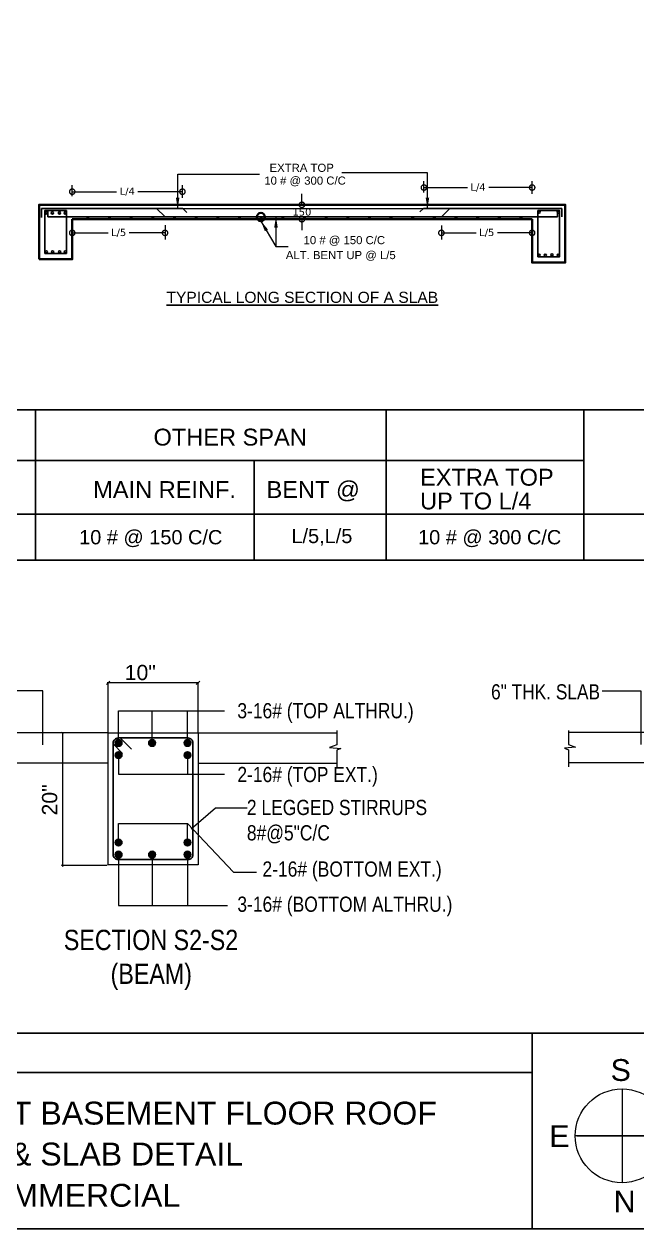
# Model space of a CAD drawing. Header units: inches. Extents: x -13956017 to 293115509, y -946740 to -305538.
# Drawn here: x 1184315 to 1185376, y -922722 to -920635 of the extents above; entities that cross this region are included whole.
import ezdxf
from ezdxf.enums import TextEntityAlignment as Align

# ---------------------------------------------------------------- set-up
doc = ezdxf.new("R2010")
doc.units = ezdxf.units.IN
doc.header["$LTSCALE"] = 6
doc.header["$PDMODE"] = 2
doc.linetypes.add('DASHED', pattern=[0.75, 0.5, -0.25])
for name, color, linetype, lineweight in [('Base Beam', 1, 'DASHED', 20), ('BEAM', 240, 'Continuous', 40), ('DIM 1', 10, 'Continuous', 15), ('HAT', 251, 'Continuous', 0), ('plan', 7, 'Continuous', 5), ('REINF', 5, 'Continuous', 30), ('TEX', 250, 'Continuous', 30), ('txt3', 3, 'Continuous', 9), ('W', 250, 'Continuous', 5), ('wall high', 7, 'Continuous', 30)]:
    doc.layers.add(name, color=color, linetype=linetype, lineweight=lineweight)
for name, color, linetype in [('DIM', 7, 'Continuous'), ('FOUNDATION DIM', 4, 'Continuous'), ('RE', 7, 'Continuous'), ('S_text', 7, 'Continuous')]:
    doc.layers.add(name, color=color, linetype=linetype)
doc.styles.add('A', font='arial.ttf')
doc.styles.add('ARI', font='arial.ttf')
doc.styles.add('ISOCP', font='arial.ttf', dxfattribs={"height": 12})
doc.styles.add('S1', font='verdana.ttf')
doc.styles.add('style4', font='arial.ttf')
doc.dimstyles.new('100-A', dxfattribs={"dimscale": 1000, "dimtxt": 0.2, "dimasz": 0.3, "dimexe": 0.18, "dimexo": 0.0625, "dimgap": 0.09, "dimtad": 0, "dimdec": 0, "dimzin": 0, "dimdsep": 46, "dimtxsty": 'S1', "dimblk": 'DOTSMALL', "dimcen": 0.09, "dimadec": 0, "dimazin": 0, "dimtfac": 1, "dimtdec": 0, "dimtofl": 0, "dimtmove": 2, "dimatfit": 3, "dimfxl": 1, "dimtolj": 1, "dimtzin": 0, "dimarcsym": 0})
doc.dimstyles.new('25-H', dxfattribs={"dimscale": 1000, "dimtxt": 0.2, "dimasz": 0.3, "dimexe": 0.18, "dimexo": 0.0625, "dimgap": 0.09, "dimtad": 0, "dimtih": 1, "dimtoh": 1, "dimdec": 0, "dimlfac": 0.25, "dimzin": 0, "dimdsep": 46, "dimlunit": 5, "dimtxsty": 'S1', "dimblk": 'DOTSMALL', "dimcen": 0.09, "dimadec": 0, "dimazin": 0, "dimtfac": 1, "dimtdec": 0, "dimtofl": 0, "dimtmove": 2, "dimatfit": 3, "dimfxl": 1, "dimtolj": 1, "dimtzin": 0, "dimarcsym": 0})
doc.dimstyles.new('Copy of AA', dxfattribs={"dimtxt": 15, "dimasz": 4, "dimexe": 5, "dimexo": 0, "dimgap": 0.09, "dimtad": 0, "dimdec": 0, "dimzin": 0, "dimdsep": 46, "dimlunit": 3, "dimtxsty": 'ARI', "dimblk": 'ARCHTICK', "dimcen": 0.09, "dimclrt": 7, "dimadec": 0, "dimazin": 0, "dimtfac": 1, "dimtdec": 0, "dimtofl": 0, "dimtmove": 0, "dimatfit": 3, "dimfxl": 0.18, "dimtolj": 1, "dimtzin": 0, "dimlwd": 9, "dimlwe": 9, "dimarcsym": 0})

# ---------------------------------------------------------------- blocks, each defined once
blk = doc.blocks.new('_DotSmall')
at = {"color": 0, "linetype": 'ByBlock', "const_width": 0.5}
blk.add_lwpolyline([(-0.0625, 0, 1), (0.0625, 0, 1)], format="xyb", close=True, dxfattribs=at)
blk = doc.blocks.new('*D18')
at = {"color": 0, "lineweight": -2, "ltscale": 200, "transparency": 16777216}
for p, q in [((649232, -570198), (649232, -569893)), ((652283, -570246), (652283, -569893)), ((649232, -570073), (650461, -570073)), ((652283, -570073), (651054, -570073))]:
    blk.add_line(p, q, dxfattribs=at)
at = {"layer": 'Defpoints', "color": 0, "lineweight": 9, "ltscale": 200, "transparency": 16777216}
for p in [(649232, -570073), (649232, -570261), (652283, -570308)]:
    blk.add_point(p, dxfattribs=at)
at = {"color": 0, "lineweight": -2, "ltscale": 200, "transparency": 16777216, "xscale": 300, "yscale": 300, "zscale": 300, "rotation": 180}
blk.add_blockref('_DotSmall', (649232, -570073), dxfattribs=at)
at = {"color": 0, "lineweight": -2, "ltscale": 200, "transparency": 16777216, "xscale": 300, "yscale": 300, "zscale": 300}
blk.add_blockref('_DotSmall', (652283, -570073), dxfattribs=at)
at = {"color": 0, "lineweight": -2, "ltscale": 200, "transparency": 16777216, "insert": (650757, -570073), "char_height": 200, "attachment_point": 5, "style": 'S1'}
blk.add_mtext('\\A1;L/4', dxfattribs=at)
blk = doc.blocks.new('*D19')
at = {"color": 0, "lineweight": -2, "ltscale": 200, "transparency": 16777216}
for p, q in [((658974, -570100), (658974, -569779)), ((658974, -569959), (660178, -569959)), ((661973, -569959), (660770, -569959)), ((661973, -570132), (661973, -569779))]:
    blk.add_line(p, q, dxfattribs=at)
at = {"layer": 'Defpoints', "color": 0, "lineweight": 9, "ltscale": 200, "transparency": 16777216}
for p in [(658974, -569959), (658974, -570162), (661973, -570194)]:
    blk.add_point(p, dxfattribs=at)
at = {"color": 0, "lineweight": -2, "ltscale": 200, "transparency": 16777216, "xscale": 300, "yscale": 300, "zscale": 300, "rotation": 180}
blk.add_blockref('_DotSmall', (658974, -569959), dxfattribs=at)
at = {"color": 0, "lineweight": -2, "ltscale": 200, "transparency": 16777216, "xscale": 300, "yscale": 300, "zscale": 300}
blk.add_blockref('_DotSmall', (661973, -569959), dxfattribs=at)
at = {"color": 0, "lineweight": -2, "ltscale": 200, "transparency": 16777216, "insert": (660474, -569959), "char_height": 200, "attachment_point": 5, "style": 'S1'}
blk.add_mtext('\\A1;L/4', dxfattribs=at)
blk = doc.blocks.new('*D20')
at = {"color": 0, "lineweight": -2, "ltscale": 200, "transparency": 16777216}
for p, q in [((649232, -571073), (649232, -571395)), ((649232, -571215), (650224, -571215)), ((651803, -571215), (650811, -571215)), ((651803, -570998), (651803, -571395))]:
    blk.add_line(p, q, dxfattribs=at)
at = {"layer": 'Defpoints', "color": 0, "lineweight": 9, "ltscale": 200, "transparency": 16777216}
for p in [(651803, -570935), (649232, -571011), (649232, -571215)]:
    blk.add_point(p, dxfattribs=at)
at = {"color": 0, "lineweight": -2, "ltscale": 200, "transparency": 16777216, "xscale": 300, "yscale": 300, "zscale": 300, "rotation": 180}
blk.add_blockref('_DotSmall', (649232, -571215), dxfattribs=at)
at = {"color": 0, "lineweight": -2, "ltscale": 200, "transparency": 16777216, "xscale": 300, "yscale": 300, "zscale": 300}
blk.add_blockref('_DotSmall', (651803, -571215), dxfattribs=at)
at = {"color": 0, "lineweight": -2, "ltscale": 200, "transparency": 16777216, "insert": (650518, -571215), "char_height": 200, "attachment_point": 5, "style": 'S1'}
blk.add_mtext('\\A1;L/5', dxfattribs=at)
blk = doc.blocks.new('*D21')
at = {"color": 0, "lineweight": -2, "ltscale": 200, "transparency": 16777216}
for p, q in [((659459, -571009), (659459, -571395)), ((659459, -571215), (660422, -571215)), ((661972, -571215), (661009, -571215)), ((661972, -571101), (661972, -571395))]:
    blk.add_line(p, q, dxfattribs=at)
at = {"layer": 'Defpoints', "color": 0, "lineweight": 9, "ltscale": 200, "transparency": 16777216}
for p in [(659459, -570946), (661972, -571039), (661972, -571215)]:
    blk.add_point(p, dxfattribs=at)
at = {"color": 0, "lineweight": -2, "ltscale": 200, "transparency": 16777216, "xscale": 300, "yscale": 300, "zscale": 300, "rotation": 180}
blk.add_blockref('_DotSmall', (659459, -571215), dxfattribs=at)
at = {"color": 0, "lineweight": -2, "ltscale": 200, "transparency": 16777216, "xscale": 300, "yscale": 300, "zscale": 300}
blk.add_blockref('_DotSmall', (661972, -571215), dxfattribs=at)
at = {"color": 0, "lineweight": -2, "ltscale": 200, "transparency": 16777216, "insert": (660716, -571215), "char_height": 200, "attachment_point": 5, "style": 'S1'}
blk.add_mtext('\\A1;L/5', dxfattribs=at)
blk = doc.blocks.new('*D22')
at = {"layer": 'Defpoints', "color": 0, "lineweight": 9, "ltscale": 25, "transparency": 16777216}
for p in [(655475, -570437), (655595, -570437), (655475, -570837)]:
    blk.add_point(p, dxfattribs=at)
at = {"layer": 'DIM', "color": 0, "lineweight": -2, "ltscale": 25, "transparency": 16777216}
for p, q in [((655595, -570437), (655595, -570137)), ((655538, -570437), (655775, -570437)), ((655538, -570837), (655775, -570837)), ((655595, -570837), (655595, -571137))]:
    blk.add_line(p, q, dxfattribs=at)
at = {"layer": 'DIM', "color": 0, "lineweight": -2, "ltscale": 25, "transparency": 16777216, "xscale": 300, "yscale": 300, "zscale": 300}
for p, rotation in [((655595, -570437), 270), ((655595, -570837), 90)]:
    blk.add_blockref('_DotSmall', p, dxfattribs=dict(at, rotation=rotation))
at = {"layer": 'DIM', "color": 0, "ltscale": 25, "transparency": 16777216, "insert": (655595, -570637), "char_height": 200, "attachment_point": 5, "style": 'S1'}
blk.add_mtext('\\A1;150', dxfattribs=at)
blk = doc.blocks.new('_ARCHTICK')
at = {"color": 0, "linetype": 'ByBlock', "const_width": 0.15}
blk.add_lwpolyline([(-0.5, -0.5), (0.5, 0.5)], dxfattribs=at)
blk = doc.blocks.new('_Oblique')
at = {"layer": 'DIM', "color": 0, "lineweight": -2}
blk.add_line((-0.5, -0.5), (0.5, 0.5), dxfattribs=at)
blk = doc.blocks.new('tre2r3')
blk.add_circle((654458.9, -570774.8), 112.5)
at = {"layer": 'BEAM', "color": 4}
for p, q in [((648311.7, -570437.2), (662891.7, -570437.2)), ((649231.7, -570837.2), (661971.7, -570837.2))]:
    blk.add_line(p, q, dxfattribs=at)
for points in [[(649231.7, -570437.2), (648311.7, -570437.2), (648311.7, -571945.1)], [(661971.7, -570837.2), (661971.7, -572037.2), (662891.7, -572037.2), (662891.7, -570437.2), (661971.7, -570437.2)], [(648311.7, -571945.1), (649231.7, -571945.1), (649231.7, -570837.2)]]:
    blk.add_lwpolyline(points, dxfattribs=at)
at = {"layer": 'REINF'}
for p, q in [((648381.9, -570537.2), (652294.9, -570537.2)), ((648381.9, -570537.2), (648381.9, -570785.2)), ((648559.4, -570767.7), (648559.4, -570618.2)), ((651565.9, -570537.2), (651803.6, -570767.7)), ((652294.9, -570537.2), (652409.7, -570652.7)), ((658961.9, -570537.2), (658865.7, -570632.2)), ((658961.9, -570537.2), (662790.9, -570537.2)), ((659690.9, -570537.2), (659459, -570767.7)), ((662790.9, -570537.2), (662790.9, -570767.7)), ((648559.4, -570767.7), (661971.7, -570767.7)), ((661971.7, -570767.7), (662676.4, -570767.7)), ((662676.4, -570767.7), (662676.4, -570647.7))]:
    blk.add_line(p, q, dxfattribs=at)
for points in [[(648471.7, -571785.1), (649071.7, -571785.1), (649071.7, -570597.2), (648471.7, -570597.2)], [(662131.7, -571877.2), (662731.7, -571877.2), (662731.7, -570597.2), (662131.7, -570597.2)]]:
    blk.add_lwpolyline(points, close=True, dxfattribs=at)
for centre, radius in [((648508.3, -570662.2), 30), ((648682.8, -570662.2), 30), ((648877.4, -570662.2), 30), ((649035.2, -570662.2), 30), ((662168.3, -570636.7), 30), ((662695.2, -570636.7), 30), ((649664.4, -570803.2), 20), ((650264.4, -570803.2), 20), ((650864.4, -570803.2), 20), ((651464.4, -570803.2), 20), ((652064.4, -570803.2), 20), ((652064.4, -570803.2), 20), ((652664.4, -570803.2), 20), ((653264.4, -570803.2), 20), ((653864.4, -570803.2), 20), ((654464.4, -570803.2), 20), ((655064.4, -570803.2), 20), ((655664.4, -570803.2), 20), ((656264.4, -570803.2), 20), ((656864.4, -570803.2), 20), ((656864.4, -570803.2), 20), ((657464.4, -570803.2), 20), ((658064.4, -570803.2), 20), ((658664.4, -570803.2), 20), ((659264.4, -570803.2), 20), ((659864.4, -570803.2), 20), ((660464.4, -570803.2), 20), ((661064.4, -570803.2), 20), ((661664.4, -570803.2), 20), ((648514.9, -571740.6), 30), ((648689.4, -571740.6), 30), ((648884, -571740.6), 30), ((649041.7, -571740.6), 30), ((662167.9, -571834.2), 30), ((662337.4, -571830.7), 30), ((662522.9, -571823.2), 30), ((662694.8, -571834.2), 30)]:
    blk.add_circle(centre, radius, dxfattribs=at)
at = {"ltscale": 0.02, "style": 'A'}
for s, p in [('EXTRA TOP', (654698.1, -569523.1)), ('10 # @ 300 C/C', (654553.6, -569878.5)), ('10 # @ 150 C/C', (655641.2, -571527.9)), ('ALT. BENT UP @ L/5', (655149.5, -571942.2))]:
    blk.add_text(s, height=225, dxfattribs=at).set_placement(p)
at = {"lineweight": -2, "ltscale": 200}
for base, p1, p2, text, picture, middle in [((649231.7, -570072.9), (652282.8, -570308.1), (649231.7, -570260.8), 'L/4', '*D18', (650757.3, -570072.9)), ((658974.4, -569959), (661973.4, -570194.2), (658974.4, -570162.2), 'L/4', '*D19', (660473.9, -569959)), ((649231.7, -571215.1), (651803.4, -570935.2), (649231.7, -571010.7), 'L/5', '*D20', (650517.6, -571215.1))]:
    dim = blk.add_linear_dim(base=base, p1=p1, p2=p2, text=text, dimstyle='25-H', dxfattribs=at)
    dim.commit()
    dim.dimension.update_dxf_attribs({"geometry": picture, "text_midpoint": middle})
dim = blk.add_linear_dim(base=(661971.7, -571215.1), p1=(659459.4, -570946.2), p2=(661971.7, -571038.8), angle=180, text='L/5', dimstyle='25-H', dxfattribs=at)
dim.commit()
dim.dimension.update_dxf_attribs({"geometry": '*D21', "text_midpoint": (660715.6, -571215.1)})
at = {"layer": 'DIM', "ltscale": 25}
dim = blk.add_linear_dim(base=(655595.4, -570437.2), p1=(655475.4, -570837.2), p2=(655475.4, -570437.2), angle=90, text='150', dimstyle='25-H', dxfattribs=at)
dim.commit()
dim.dimension.update_dxf_attribs({"geometry": '*D22', "text_midpoint": (655595.4, -570637.2)})
at = {"ltscale": 0.02}
for points in [[(652153.2, -570537.2), (652153.2, -569590.2), (654423, -569590.2)], [(659072.9, -570537.2), (659072.9, -569549.2), (656702.4, -569549.2)]]:
    blk.add_leader(points, dimstyle='100-A', override={"dimgap": 0.09, "dimtad": 0}, dxfattribs=at)
blk.add_leader([(654458.9, -570887.2), (654876.9, -571592), (655217.4, -571592)], dimstyle='100-A')
blk.add_leader([(654876.9, -570767.7), (654876.9, -571592), (655217.4, -571592)], dimstyle='100-A', override={"dimgap": 0.09, "dimtad": 0})

msp = doc.modelspace()

# ---------------------------------------------------------------- hatches: boundary and pattern name
at = {"layer": 'REINF', "ltscale": 0.3}
h = msp.add_hatch(color=256, dxfattribs=at)
h.dxf.hatch_style = 1
edge = h.paths.add_edge_path()
edge.add_arc((1184478.5, -921880.7), 5.8, 0, 360)
h = msp.add_hatch(color=256, dxfattribs=at)
h.dxf.hatch_style = 1
edge = h.paths.add_edge_path()
edge.add_arc((1184536.4, -921880.7), 5.8, 0, 360)
h = msp.add_hatch(color=256, dxfattribs=at)
h.dxf.hatch_style = 1
edge = h.paths.add_edge_path()
edge.add_arc((1184597.8, -921880.7), 5.8, 0, 360)
h = msp.add_hatch(color=256, dxfattribs=at)
h.dxf.hatch_style = 1
edge = h.paths.add_edge_path()
edge.add_arc((1184478.5, -921901.7), 5.8, 0, 360)
h = msp.add_hatch(color=256, dxfattribs=at)
h.dxf.hatch_style = 1
edge = h.paths.add_edge_path()
edge.add_arc((1184597.8, -921901.7), 5.8, 0, 360)
h = msp.add_hatch(color=256, dxfattribs=at)
h.dxf.hatch_style = 1
edge = h.paths.add_edge_path()
edge.add_arc((1184478.5, -922053.1), 5.8, 0, 360)
h = msp.add_hatch(color=256, dxfattribs=at)
h.dxf.hatch_style = 1
edge = h.paths.add_edge_path()
edge.add_arc((1184597.8, -922053.1), 5.8, 0, 360)
h = msp.add_hatch(color=256, dxfattribs=at)
h.dxf.hatch_style = 1
edge = h.paths.add_edge_path()
edge.add_arc((1184478.5, -922074.1), 5.8, 0, 360)
h = msp.add_hatch(color=256, dxfattribs=at)
h.dxf.hatch_style = 1
edge = h.paths.add_edge_path()
edge.add_arc((1184536.4, -922074.1), 5.8, 0, 360)
h = msp.add_hatch(color=256, dxfattribs=at)
h.dxf.hatch_style = 1
edge = h.paths.add_edge_path()
edge.add_arc((1184597.8, -922074.1), 5.8, 0, 360)

# ---------------------------------------------------------------- linework, layer by layer
for p, q in [((1182999.5, -921303.9), (1185975.7, -921303.9)), ((1183350.2, -921303.9), (1184370, -921303.9)), ((1184334.4, -921303.9), (1184334.4, -921563.8)), ((1184942, -921303.9), (1184942, -921563.8)), ((1185112.3, -921303.9), (1185647.6, -921303.9)), ((1185284.2, -921303.9), (1185284.2, -921563.8)), ((1183350.2, -921391.6), (1185284.2, -921391.6)), ((1184713.5, -921391.6), (1184713.5, -921563.8)), ((1184713.5, -921391.6), (1184713.5, -921563.8)), ((1184713.5, -921396.6), (1184713.5, -921563.8)), ((1184942, -921396.6), (1184942, -921563.8)), ((1184713.5, -921469.2), (1184713.5, -921484.1)), ((1182999.5, -921484.1), (1185975.7, -921484.1)), ((1182999.5, -921563.8), (1185975.7, -921563.8)), ((1184713.5, -921559.1), (1184713.5, -921563.8)), ((1184713.5, -921561.5), (1184713.5, -921563.8))]:
    msp.add_line(p, q)
at = {"layer": 'Base Beam', "linetype": 'Continuous', "ltscale": 0.3}
msp.add_lwpolyline([(1184460.4, -921863.2), (1184616, -921863.2), (1184616, -922091.6), (1184460.4, -922091.6)], close=True, dxfattribs=at)
at = {"layer": 'BEAM', "color": 2, "lineweight": 9}
msp.add_line((1184589.6, -920954.8), (1185006.3, -920954.8), dxfattribs=at)
at = {"layer": 'DIM 1', "color": 3, "ltscale": 0.3}
for p, q in [((1184478.5, -921880.7), (1184478.5, -921824.9)), ((1184478.5, -921824.9), (1184661.6, -921824.9)), ((1184536.4, -921880.7), (1184536.4, -921824.9)), ((1184597.8, -921880.7), (1184597.8, -921824.9)), ((1184478.5, -921901.9), (1184478.5, -921934.9)), ((1184597.8, -921901.9), (1184597.8, -921934.9)), ((1184478.5, -921934.9), (1184661.6, -921934.9)), ((1184478.5, -922019.9), (1184597.8, -922019.9)), ((1184478.5, -922052.9), (1184478.5, -922019.9)), ((1184597.8, -922052.9), (1184597.8, -922019.9)), ((1184597.8, -922019.9), (1184677.3, -922104.5)), ((1184478.5, -922074.1), (1184478.5, -922162.2)), ((1184536.4, -922074.1), (1184536.4, -922162.2)), ((1184597.8, -922074.1), (1184597.8, -922162.2)), ((1184677.3, -922104.5), (1184717.4, -922104.5)), ((1184478.5, -922162.2), (1184667.3, -922162.2))]:
    msp.add_line(p, q, dxfattribs=at)
at = {"layer": 'DIM 1', "color": 7, "lineweight": 5, "ltscale": 0.3}
for p, q in [((1184458.9, -921863.2), (1184379.6, -921863.2)), ((1184381.1, -921863.2), (1184381.1, -922094.5)), ((1184458.9, -922093.1), (1184379.6, -922093.1))]:
    msp.add_line(p, q, dxfattribs=at)
at = {"layer": 'HAT', "color": 46, "lineweight": 0, "ltscale": 0.3}
for p, q in [((1184460.4, -921863.2), (1184220.3, -921863.2)), ((1184616, -921863.2), (1184856.1, -921863.2)), ((1185495.4, -921862.8), (1185257.4, -921862.8)), ((1184460.4, -921915.9), (1184220.3, -921915.9)), ((1184616, -921915.9), (1184856.1, -921915.9)), ((1185495.4, -921915.1), (1185257.4, -921915.1))]:
    msp.add_line(p, q, dxfattribs=at)
for points in [[(1184856.1, -921859.3), (1184856.1, -921883.8), (1184843.7, -921888.5), (1184863, -921890), (1184856.1, -921893.2), (1184856.1, -921922.8)], [(1185257.4, -921859), (1185257.4, -921883.3), (1185269.6, -921887.9), (1185250.5, -921889.4), (1185257.4, -921892.5), (1185257.4, -921922)]]:
    msp.add_lwpolyline(points, dxfattribs=at)
at = {"layer": 'plan', "ltscale": 0.6}
for p, q in [((1184546.5, -921563.8), (1185539.6, -921563.8)), ((1184778.4, -921563.8), (1185345.8, -921563.8)), ((1185052.7, -921563.8), (1185539.6, -921563.8)), ((1184533.3, -922383.3), (1186135.1, -922383.3)), ((1185065.5, -922383.3), (1186258.2, -922383.3))]:
    msp.add_line(p, q, dxfattribs=at)
at = {"layer": 'RE', "color": 7, "linetype": 'Continuous', "lineweight": 25, "ltscale": 75}
msp.add_line((1185211.1, -921563.8), (1185975.7, -921563.8), dxfattribs=at)
at = {"layer": 'REINF', "ltscale": 0.3}
for p, q in [((1184469.5, -921882.7), (1184485, -921899.1)), ((1184481.2, -921872), (1184500.6, -921891.4))]:
    msp.add_line(p, q, dxfattribs=at)
msp.add_lwpolyline([(1184477.9, -921872), (1184598.4, -921872, -0.414214), (1184607.2, -921880.8), (1184607.2, -922074, -0.414214), (1184598.4, -922082.8), (1184477.9, -922082.8, -0.414214), (1184469.2, -922074), (1184469.2, -921880.8, -0.414214)], format="xyb", close=True, dxfattribs=at)
for centre in [(1184478.5, -921880.7), (1184536.4, -921880.7), (1184597.8, -921880.7), (1184478.5, -921901.7), (1184597.8, -921901.7), (1184478.5, -922053.1), (1184597.8, -922053.1), (1184478.5, -922074.1), (1184536.4, -922074.1), (1184597.8, -922074.1)]:
    msp.add_circle(centre, 5.8, dxfattribs=at)
at = {"layer": 'S_text', "lineweight": 15}
for p, q in [((1185350.1, -922480), (1185350.1, -922642.4)), ((1185431.2, -922561.2), (1185268.9, -922561.2)), ((1185272.1, -922561.2), (1185431.2, -922561.2))]:
    msp.add_line(p, q, dxfattribs=at)
msp.add_circle((1185350.1, -922561.2), 81.2, dxfattribs=at)
at = {"layer": 'TEX', "lineweight": 25, "ltscale": 0.3}
msp.add_lwpolyline([(1182359.6, -918318.7), (1187140.9, -918318.7), (1187140.9, -922383.3), (1182359.6, -922383.3)], close=True, dxfattribs=at)
at = {"layer": 'W', "color": 7, "lineweight": 5, "ltscale": 10}
for p, q in [((1184617.4, -921776.6), (1184458.9, -921776.6)), ((1184460.4, -921863.2), (1184460.4, -921775.1)), ((1184616, -921863.2), (1184616, -921775.1))]:
    msp.add_line(p, q, dxfattribs=at)
at = {"layer": 'wall high', "lineweight": 25}
for p, q in [((1182999.4, -921563.8), (1185371.2, -921563.8)), ((1182999.4, -921563.8), (1185371.2, -921563.8)), ((1182999.4, -921563.8), (1185371.2, -921563.8)), ((1182999.4, -921563.8), (1185371.2, -921563.8)), ((1185371.2, -921563.8), (1182999.4, -921563.8)), ((1182359.6, -922383.3), (1186293.9, -922383.3)), ((1182359.6, -922383.3), (1186293.9, -922383.3)), ((1182359.6, -922383.3), (1186293.9, -922383.3)), ((1182359.6, -922383.3), (1186293.9, -922383.3)), ((1186293.9, -922383.3), (1182359.6, -922383.3)), ((1182621.3, -922451.7), (1185194.3, -922451.7)), ((1182359.6, -922722.4), (1186293.9, -922722.4))]:
    msp.add_line(p, q, dxfattribs=at)
for points in [[(1182359.6, -922722.4), (1186293.9, -922722.4), (1186293.9, -922383.3), (1182359.6, -922383.3)], [(1185511.2, -922383.3), (1185194.3, -922383.3), (1185194.3, -922722.4), (1185511.2, -922722.4)]]:
    msp.add_lwpolyline(points, close=True, dxfattribs=at)

# ---------------------------------------------------------------- block references
at = {"layer": 'BEAM', "color": 2, "lineweight": 9, "xscale": 0.0625, "yscale": 0.0625, "zscale": 0.0625}
msp.add_blockref('tre2r3', (1143821.2, -885296.2), dxfattribs=at)
at = {"layer": 'DIM 1', "color": 7, "lineweight": 5, "ltscale": 0.3, "xscale": 2.928200000000001, "yscale": 2.928200000000001, "zscale": 2.928200000000001}
for p, rotation in [((1184381.1, -921863.2), 90), ((1184381.1, -922093.1), 270)]:
    msp.add_blockref('_Oblique', p, dxfattribs=dict(at, rotation=rotation))
at = {"layer": 'W', "color": 7, "lineweight": 5, "ltscale": 10, "xscale": 5.856400000000002, "yscale": 5.856400000000002, "zscale": 5.856400000000002, "rotation": 180}
msp.add_blockref('_Oblique', (1184460.4, -921776.6), dxfattribs=at)
at = {"layer": 'W', "color": 7, "lineweight": 5, "ltscale": 10, "xscale": 5.856400000000002, "yscale": 5.856400000000002, "zscale": 5.856400000000002}
msp.add_blockref('_Oblique', (1184616, -921776.6), dxfattribs=at)

# ---------------------------------------------------------------- texts
at = {"style": 'A'}
for s, height, p in [('OTHER SPAN', 29.23, (1184538.9, -921365.5)), ('EXTRA TOP', 29.23, (1185000.4, -921435)), ('MAIN REINF.', 29.226, (1184434.5, -921456.4)), ('BENT @', 29.23, (1184734.6, -921456.4)), ('UP TO L/4', 29.23, (1185000.4, -921476.1)), ('10 # @ 150 C/C', 24.705, (1184410.2, -921536.6)), ('L/5,L/5', 24.71, (1184777.7, -921534.5)), ('10 # @ 300 C/C', 24.705, (1184997, -921536.6))]:
    msp.add_text(s, height=height, dxfattribs=at).set_placement(p)
at = {"layer": 'FOUNDATION DIM', "color": 3, "insert": (1184442.7, -921099.1), "char_height": 19.298, "width": 705.74, "attachment_point": 1, "style": 'ISOCP'}
msp.add_mtext('\\pi118.69725;{\\LTYPICAL LONG SECTION OF A SLAB}', dxfattribs=at)
at = {"layer": 'S_text', "lineweight": 15, "style": 'style4'}
for s, p in [('S', (1185347.9, -922447.2, 0)), ('E', (1185241.8, -922561.9, 0)), ('N', (1185354.6, -922675, 0))]:
    msp.add_text(s, height=37.8, dxfattribs=at).set_placement(p, align=Align.MIDDLE_CENTER)
at = {"layer": 'txt3', "ltscale": 0.3, "style": 'ARI'}
msp.add_text('10"', height=26.35, dxfattribs=at).set_placement((1184489, -921771.8))
msp.add_text('20"', height=26.35, rotation=90, dxfattribs=at).set_placement((1184372.2, -922006.3))
at = {"layer": 'txt3', "ltscale": 0.3, "attachment_point": 1, "style": 'ARI'}
for s, insert, char_height, width in [('{\\fArial Narrow|b0|i0|c0|p34;6" THK. SLAB}', (1185123.4, -921779), 26.136, 1832.114), ('{\\fArial Narrow|b0|i0|c0|p34;3-16# (TOP ALTHRU.)}', (1184684.1, -921811.6), 26.354, 1847.381), ('{\\fArial Narrow|b0|i0|c0|p34;2-16# (TOP EXT.)}', (1184684.1, -921922.1), 26.354, 1847.381), ('{\\fArial Narrow|b0|i0|c0|p34;2 LEGGED STIRRUPS\\P8#@5"C/C}', (1184700.6, -921979.2), 26.354, 1847.381), ('{\\fArial Narrow|b0|i0|c0|p34;2-16# (BOTTOM EXT.)}', (1184727.6, -922085.9), 26.354, 1847.381), ('{\\fArial Narrow|b0|i0|c0|p34;3-16# (BOTTOM ALTHRU.)}', (1184684.1, -922146.8), 26.354, 1847.381), ('\\pi160.24864;{\\fArial Narrow|b0|i0|c0|p34;SECTION S2-S2\\P\\pi241.25152;(BEAM)}', (1184223.4, -922204.3), 35.138, 618.503)]:
    msp.add_mtext(s, dxfattribs=dict(at, insert=insert, char_height=char_height, width=width))
at = {"layer": 'wall high', "lineweight": 25, "style": 'ARI'}
for s, height, p in [('EXTENDED PART BASEMENT FLOOR ROOF', 39.652, (1183863.1, -922541.7, 160)), ('BEAM & SLAB DETAIL', 39.652, (1184118.3, -922612.6, 160)), ('COMMERCIAL', 39.65, (1184209.8, -922684, -64))]:
    msp.add_text(s, height=height, rotation=0.0024, dxfattribs=at).set_placement(p)

# ---------------------------------------------------------------- leaders
at = {"layer": 'DIM 1', "ltscale": 0.3}
for points, override in [([(1184347.2, -921883.9), (1184347.2, -921790.6), (1184279.2, -921790.6)], {"dimasz": 2, "dimarcsym": 1}), ([(1185383.2, -921883.4), (1185383.2, -921790.8), (1185315.8, -921790.8)], {"dimasz": 2, "dimarcsym": 1}), ([(1184604.4, -922029.5), (1184646.4, -921992.9), (1184701.3, -921992.9)], {"dimasz": 2, "dimgap": 0.09, "dimtad": 0, "dimarcsym": 1})]:
    msp.add_leader(points, dimstyle='Copy of AA', override=override, dxfattribs=at)

doc.saveas('drawing.dxf')
